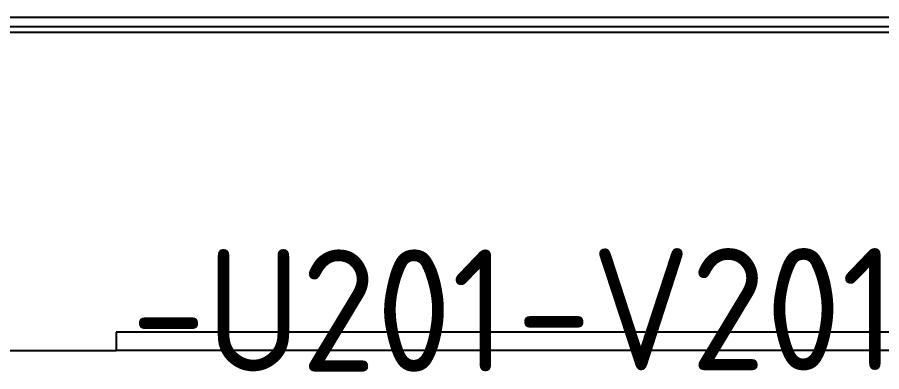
# Model space of a CAD drawing. Header units: millimetres. Extents: x 41350 to 54029, y 25852 to 34717.
# Drawn here: x 46862.2 to 47003.5, y 33804.1 to 33862 of the extents above; entities that cross this region are included whole.
import ezdxf
from ezdxf.enums import TextEntityAlignment as Align

# ---------------------------------------------------------------- set-up
doc = ezdxf.new("R2010")
doc.units = ezdxf.units.MM
doc.layers.add('000-PI-Oprema', color=30, linetype='Continuous', lineweight=5)
doc.layers.add('000-PI-ORMAR', color=2, linetype='Continuous')
doc.layers.add('000-PI_TEXT', color=7, linetype='Continuous')
doc.styles.add('PI0', font='isocpeur.ttf', dxfattribs={"width": 0.9})

# ---------------------------------------------------------------- blocks, each defined once
blk = doc.blocks.new('8606.000_back')
at = {"layer": '000-PI-ORMAR'}
for p, q in [((47618.27, 38575.67), (48185.77, 38575.67)), ((48198.03, 38573.17), (47606.03, 38573.17)), ((47618.27, 38574.17), (48185.77, 38574.17))]:
    blk.add_line(p, q, dxfattribs=at)
blk = doc.blocks.new('8606.000_montažna')
at = {"layer": '000-PI-ORMAR'}
for p, q in [((50727.39, 38452.42), (50727.39, 38449.42)), ((51138.39, 38452.42), (50727.39, 38452.42)), ((50683.39, 38449.42), (50727.39, 38449.42)), ((51138.39, 38449.42), (50727.39, 38449.42))]:
    blk.add_line(p, q, dxfattribs=at)

msp = doc.modelspace()

# ---------------------------------------------------------------- block references
at = {"layer": '000-PI-Oprema'}
for name, p in [('8606.000_back', (-818.121, -4713.642)), ('8606.000_montažna', (-3848.998, -4641.89))]:
    msp.add_blockref(name, p, dxfattribs=at)

# ---------------------------------------------------------------- texts
at = {"layer": '000-PI_TEXT', "style": 'PI0', "width": 0.9}
for s, p in [('-U201', (46911.503, 33814.093)), ('-V201', (46974.818, 33814.282))]:
    msp.add_text(s, height=20, dxfattribs=at).set_placement(p, align=Align.MIDDLE)

doc.saveas('drawing.dxf')
